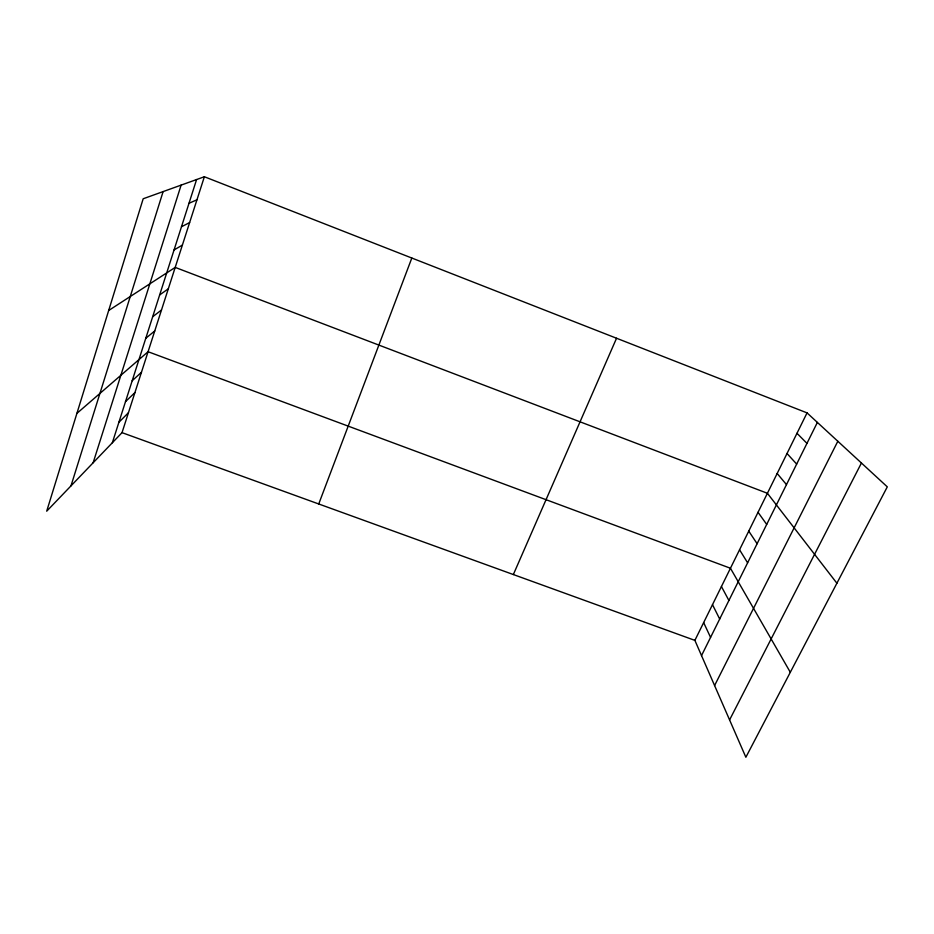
<?xml version="1.0" encoding="UTF-8"?>
<svg xmlns="http://www.w3.org/2000/svg" width="934" height="934" viewBox="0 0 934 934"><rect width="100%" height="100%" fill="white"/><g stroke="black" fill="none" stroke-linecap="round" stroke-linejoin="round"><path stroke-width="1.4" d="M70.984 485.867L163.111 191.598M93.143 462.762L181.126 185.107M112.337 442.763L196.595 179.538M122.027 432.652L204.371 176.748L807.046 412.886L887.3 486.859L745.869 757.252L694.884 640.374L122.027 432.652L46.7 511.19L143.182 198.767L204.371 176.748M318.728 503.975L411.824 258.029M513.35 574.55L616.545 338.248M694.884 640.374L807.046 412.886M701.527 655.586L817.378 422.413M714.592 685.544L837.821 441.257M729.582 719.916L861.428 463.019M118.887 422.308L128.437 412.735M125.506 401.632L134.916 392.607M132.184 380.745L141.466 372.269M76.903 413.388L148.074 351.721L730.446 568.246L790.316 672.282M145.774 338.295L154.752 330.975M152.686 316.731L161.5 309.995M159.656 294.934L168.318 288.816M108.671 310.508L175.207 267.404L767.409 493.28L836.899 583.225M174.063 249.95L182.375 245.105M181.488 226.752L189.625 222.572M189.007 203.285L196.957 199.783M796.982 433.294L806.964 443.37M787.023 453.504L796.667 464.093M777.17 473.491L786.475 484.606M758.034 512.299L766.697 524.406M748.753 531.131L757.112 543.705M739.553 549.776L747.62 562.817M721.433 586.54L728.905 600.48M712.502 604.66L719.694 619.032M703.652 622.593L710.564 637.397"/></g></svg>
